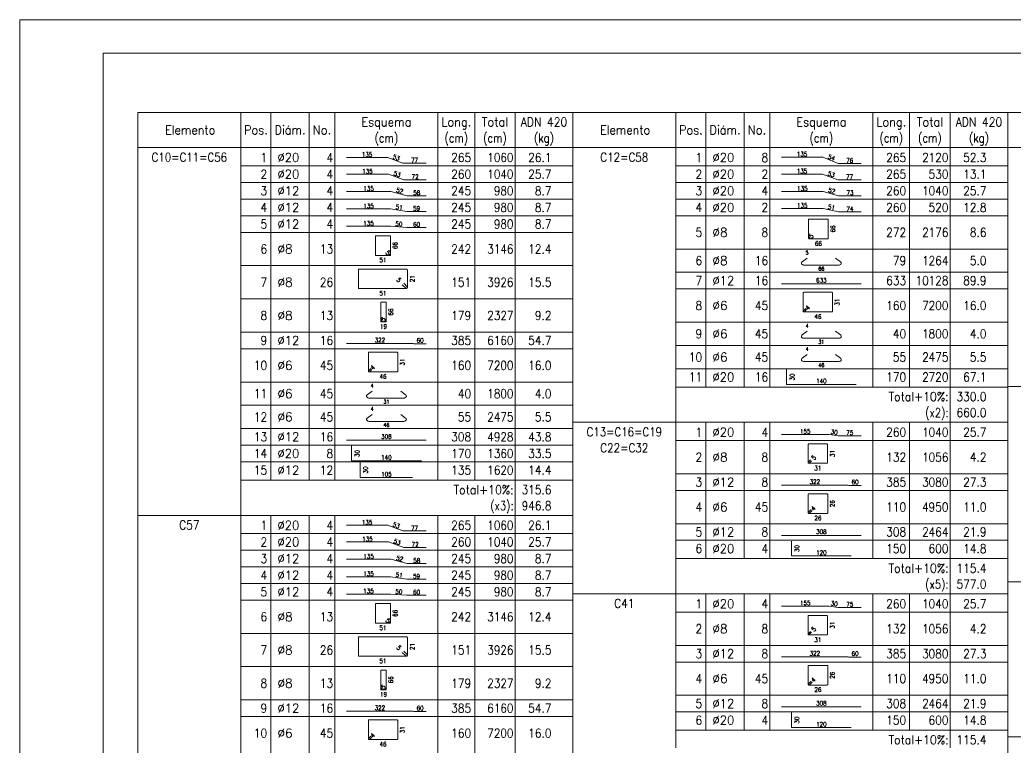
# Model space of a CAD drawing. Header units: millimetres. Extents: x 42 to 225, y 58 to 140.
# Drawn here: x 103.77 to 133.69, y 118.45 to 140.32 of the extents above; entities that cross this region are included whole.
import ezdxf
from ezdxf.enums import TextEntityAlignment as Align

# ---------------------------------------------------------------- set-up
doc = ezdxf.new("R2010")
doc.units = ezdxf.units.MM
for name, color, linetype, lineweight in [('DESPIECES_TABLA', 7, 'Continuous', 9), ('RECUAD_LIMITES', 2, 'Continuous', 0), ('RECUAD_MARCO', 1, 'Continuous', 20), ('TABLAS', 1, 'Continuous', 0), ('TEXTO_TABLAS', 1, 'Continuous', 0), ('TEXTOS_COTAS_DESPIECES_TABLA', 1, 'Continuous', 0)]:
    doc.layers.add(name, color=color, linetype=linetype, lineweight=lineweight)
doc.styles.add('CYPETXT_romans', font='romans__.ttf', dxfattribs={"height": 0.2})

msp = doc.modelspace()

# ---------------------------------------------------------------- linework, layer by layer
at = {"layer": 'DESPIECES_TABLA'}
for points in [[(113.591, 136.184), (114.829, 136.184), (115.287, 136.016), (115.991, 136.016)], [(126.667, 136.196), (127.909, 136.196), (128.369, 136.004), (129.067, 136.004)], [(113.591, 135.682), (114.851, 135.682), (115.318, 135.518), (115.991, 135.518)], [(126.667, 135.685), (127.905, 135.685), (128.363, 135.515), (129.067, 135.515)], [(113.591, 135.161), (114.922, 135.161), (115.415, 135.036), (115.991, 135.036)], [(126.667, 135.164), (127.922, 135.164), (128.387, 135.035), (129.067, 135.035)], [(113.591, 134.637), (114.917, 134.637), (115.408, 134.56), (115.991, 134.56)], [(126.667, 134.651), (127.919, 134.651), (128.382, 134.549), (129.067, 134.549)], [(113.591, 134.116), (114.914, 134.116), (115.404, 134.081), (115.991, 134.081)], [(127.518, 133.789), (127.486, 133.757), (127.485, 133.755), (127.484, 133.754), (127.483, 133.752), (127.483, 133.75), (127.483, 133.749), (127.484, 133.747), (127.485, 133.745), (127.486, 133.744), (127.487, 133.743), (127.489, 133.742), (127.491, 133.741), (127.492, 133.741), (128.065, 133.741), (128.068, 133.742), (128.071, 133.744), (128.073, 133.747), (128.074, 133.75), (128.074, 134.323), (128.073, 134.326), (128.071, 134.329), (128.068, 134.331), (128.065, 134.332), (127.492, 134.332), (127.489, 134.331), (127.486, 134.329), (127.484, 134.326), (127.483, 134.323), (127.483, 133.75), (127.483, 133.749), (127.484, 133.747), (127.485, 133.745), (127.486, 133.744), (127.487, 133.743), (127.489, 133.742), (127.491, 133.741), (127.492, 133.741), (127.494, 133.741), (127.496, 133.742), (127.498, 133.743), (127.499, 133.744), (127.531, 133.776)], [(114.866, 133.276), (114.898, 133.244), (114.899, 133.243), (114.901, 133.242), (114.903, 133.241), (114.905, 133.241), (114.906, 133.241), (114.908, 133.242), (114.91, 133.243), (114.911, 133.244), (114.912, 133.245), (114.913, 133.247), (114.914, 133.249), (114.914, 133.25), (114.914, 133.823), (114.913, 133.826), (114.911, 133.829), (114.908, 133.831), (114.905, 133.832), (114.47, 133.832), (114.466, 133.831), (114.463, 133.829), (114.461, 133.826), (114.461, 133.823), (114.461, 133.25), (114.461, 133.247), (114.463, 133.244), (114.466, 133.242), (114.47, 133.241), (114.905, 133.241), (114.906, 133.241), (114.908, 133.242), (114.91, 133.243), (114.911, 133.244), (114.912, 133.245), (114.913, 133.247), (114.914, 133.249), (114.914, 133.25), (114.914, 133.252), (114.913, 133.254), (114.912, 133.255), (114.911, 133.257), (114.879, 133.289)], [(127.437, 133.16), (127.289, 133.049), (127.277, 133.037), (127.269, 133.023), (127.267, 133.008), (127.269, 132.995), (127.274, 132.983), (127.284, 132.972), (127.296, 132.963), (127.31, 132.956), (127.326, 132.952), (127.344, 132.95), (128.39, 132.95), (128.407, 132.952), (128.423, 132.956), (128.438, 132.963), (128.45, 132.972), (128.459, 132.983), (128.465, 132.995), (128.467, 133.008), (128.464, 133.023), (128.457, 133.037), (128.444, 133.049), (128.296, 133.16)], [(115.268, 132.36), (115.372, 132.256), (115.376, 132.253), (115.382, 132.25), (115.387, 132.248), (115.393, 132.248), (115.398, 132.248), (115.404, 132.25), (115.409, 132.253), (115.414, 132.256), (115.417, 132.261), (115.42, 132.266), (115.422, 132.271), (115.422, 132.277), (115.422, 132.801), (115.42, 132.812), (115.414, 132.821), (115.404, 132.828), (115.393, 132.83), (113.977, 132.83), (113.966, 132.828), (113.956, 132.821), (113.95, 132.812), (113.948, 132.801), (113.948, 132.277), (113.95, 132.266), (113.956, 132.256), (113.966, 132.25), (113.977, 132.248), (115.393, 132.248), (115.398, 132.248), (115.404, 132.25), (115.409, 132.253), (115.414, 132.256), (115.417, 132.261), (115.42, 132.266), (115.422, 132.271), (115.422, 132.277), (115.422, 132.283), (115.42, 132.288), (115.417, 132.293), (115.414, 132.298), (115.31, 132.402)], [(126.667, 132.381), (129.067, 132.381)], [(127.398, 131.64), (127.329, 131.572), (127.327, 131.569), (127.325, 131.565), (127.324, 131.562), (127.324, 131.558), (127.324, 131.554), (127.325, 131.551), (127.327, 131.547), (127.329, 131.544), (127.332, 131.542), (127.336, 131.54), (127.339, 131.539), (127.343, 131.539), (128.187, 131.539), (128.194, 131.54), (128.2, 131.544), (128.205, 131.551), (128.206, 131.558), (128.206, 132.112), (128.205, 132.119), (128.2, 132.125), (128.194, 132.13), (128.187, 132.131), (127.343, 132.131), (127.336, 132.13), (127.329, 132.125), (127.325, 132.119), (127.324, 132.112), (127.324, 131.558), (127.324, 131.554), (127.325, 131.551), (127.327, 131.547), (127.329, 131.544), (127.332, 131.542), (127.336, 131.54), (127.339, 131.539), (127.343, 131.539), (127.347, 131.539), (127.35, 131.54), (127.354, 131.542), (127.357, 131.544), (127.425, 131.613)], [(114.656, 131.289), (114.624, 131.257), (114.623, 131.255), (114.622, 131.254), (114.621, 131.252), (114.621, 131.25), (114.621, 131.249), (114.622, 131.247), (114.623, 131.245), (114.624, 131.244), (114.625, 131.243), (114.627, 131.242), (114.628, 131.241), (114.63, 131.241), (114.775, 131.241), (114.779, 131.242), (114.782, 131.244), (114.784, 131.247), (114.784, 131.25), (114.784, 131.823), (114.784, 131.826), (114.782, 131.829), (114.779, 131.831), (114.775, 131.832), (114.63, 131.832), (114.627, 131.831), (114.624, 131.829), (114.622, 131.826), (114.621, 131.823), (114.621, 131.25), (114.621, 131.249), (114.622, 131.247), (114.623, 131.245), (114.624, 131.244), (114.625, 131.243), (114.627, 131.242), (114.628, 131.241), (114.63, 131.241), (114.632, 131.241), (114.633, 131.242), (114.634, 131.242), (114.636, 131.243), (114.637, 131.244), (114.669, 131.276)], [(127.437, 130.96), (127.289, 130.849), (127.277, 130.837), (127.269, 130.823), (127.267, 130.808), (127.269, 130.795), (127.274, 130.783), (127.284, 130.772), (127.296, 130.763), (127.31, 130.756), (127.326, 130.752), (127.344, 130.75), (128.39, 130.75), (128.407, 130.752), (128.423, 130.756), (128.438, 130.763), (128.45, 130.772), (128.459, 130.783), (128.465, 130.795), (128.467, 130.808), (128.464, 130.823), (128.457, 130.837), (128.444, 130.849), (128.296, 130.96)], [(113.591, 130.59), (115.599, 130.59), (115.618, 130.582), (115.991, 130.582)], [(114.322, 129.84), (114.253, 129.772), (114.251, 129.769), (114.249, 129.765), (114.248, 129.762), (114.248, 129.758), (114.248, 129.754), (114.249, 129.751), (114.251, 129.747), (114.253, 129.744), (114.256, 129.742), (114.26, 129.74), (114.263, 129.739), (114.267, 129.739), (115.111, 129.739), (115.118, 129.74), (115.124, 129.744), (115.129, 129.751), (115.13, 129.758), (115.13, 130.312), (115.129, 130.319), (115.124, 130.325), (115.118, 130.33), (115.111, 130.331), (114.267, 130.331), (114.26, 130.33), (114.253, 130.325), (114.249, 130.319), (114.248, 130.312), (114.248, 129.758), (114.248, 129.754), (114.249, 129.751), (114.251, 129.747), (114.253, 129.744), (114.256, 129.742), (114.26, 129.74), (114.263, 129.739), (114.267, 129.739), (114.271, 129.739), (114.274, 129.74), (114.278, 129.742), (114.281, 129.744), (114.349, 129.813)], [(127.437, 130.26), (127.289, 130.149), (127.277, 130.137), (127.269, 130.123), (127.267, 130.108), (127.269, 130.095), (127.274, 130.083), (127.284, 130.072), (127.296, 130.063), (127.31, 130.056), (127.326, 130.052), (127.344, 130.05), (128.39, 130.05), (128.407, 130.052), (128.423, 130.056), (128.438, 130.063), (128.45, 130.072), (128.459, 130.083), (128.465, 130.095), (128.467, 130.108), (128.464, 130.123), (128.457, 130.137), (128.444, 130.149), (128.296, 130.26)], [(126.817, 129.809), (126.817, 129.359), (128.917, 129.359)], [(114.361, 129.16), (114.213, 129.049), (114.201, 129.037), (114.193, 129.023), (114.191, 129.008), (114.193, 128.995), (114.198, 128.983), (114.208, 128.972), (114.22, 128.963), (114.234, 128.956), (114.25, 128.952), (114.268, 128.95), (115.314, 128.95), (115.331, 128.952), (115.347, 128.956), (115.362, 128.963), (115.374, 128.972), (115.383, 128.983), (115.389, 128.995), (115.391, 129.008), (115.388, 129.023), (115.381, 129.037), (115.368, 129.049), (115.22, 129.16)], [(114.361, 128.46), (114.213, 128.349), (114.201, 128.337), (114.193, 128.323), (114.191, 128.308), (114.193, 128.295), (114.198, 128.283), (114.208, 128.272), (114.22, 128.263), (114.234, 128.256), (114.25, 128.252), (114.268, 128.25), (115.314, 128.25), (115.331, 128.252), (115.347, 128.256), (115.362, 128.263), (115.374, 128.272), (115.383, 128.283), (115.389, 128.295), (115.391, 128.308), (115.388, 128.323), (115.381, 128.337), (115.368, 128.349), (115.22, 128.46)], [(126.667, 127.856), (128.099, 127.856), (128.376, 127.817), (129.067, 127.817)], [(113.591, 127.681), (115.991, 127.681)], [(113.741, 127.509), (113.741, 127.059), (115.841, 127.059)], [(127.544, 127.094), (127.475, 127.024), (127.472, 127.021), (127.47, 127.018), (127.469, 127.014), (127.469, 127.01), (127.469, 127.007), (127.47, 127.003), (127.472, 126.999), (127.475, 126.996), (127.478, 126.994), (127.481, 126.992), (127.485, 126.991), (127.489, 126.991), (128.029, 126.991), (128.037, 126.992), (128.043, 126.996), (128.048, 127.003), (128.049, 127.01), (128.049, 127.551), (128.048, 127.559), (128.043, 127.565), (128.037, 127.569), (128.029, 127.571), (127.489, 127.571), (127.481, 127.569), (127.475, 127.565), (127.47, 127.559), (127.469, 127.551), (127.469, 127.01), (127.469, 127.007), (127.47, 127.003), (127.472, 126.999), (127.475, 126.996), (127.478, 126.994), (127.481, 126.992), (127.485, 126.991), (127.489, 126.991), (127.492, 126.991), (127.496, 126.992), (127.499, 126.994), (127.502, 126.996), (127.572, 127.066)], [(114.003, 127.013), (114.003, 126.563), (115.578, 126.563)], [(126.667, 126.33), (128.675, 126.33), (128.694, 126.322), (129.067, 126.322)], [(127.557, 125.601), (127.476, 125.519), (127.473, 125.516), (127.471, 125.512), (127.47, 125.507), (127.469, 125.503), (127.47, 125.498), (127.471, 125.494), (127.473, 125.49), (127.476, 125.487), (127.479, 125.484), (127.483, 125.482), (127.488, 125.48), (127.492, 125.48), (128.037, 125.48), (128.046, 125.482), (128.053, 125.487), (128.058, 125.494), (128.06, 125.503), (128.06, 126.048), (128.058, 126.056), (128.053, 126.064), (128.046, 126.069), (128.037, 126.071), (127.492, 126.071), (127.483, 126.069), (127.476, 126.064), (127.471, 126.056), (127.469, 126.048), (127.469, 125.503), (127.47, 125.498), (127.471, 125.494), (127.473, 125.49), (127.476, 125.487), (127.479, 125.484), (127.483, 125.482), (127.488, 125.48), (127.492, 125.48), (127.497, 125.48), (127.501, 125.482), (127.505, 125.484), (127.508, 125.487), (127.59, 125.568)], [(113.591, 125.124), (114.829, 125.124), (115.287, 124.956), (115.991, 124.956)], [(126.667, 124.821), (129.067, 124.821)], [(113.591, 124.622), (114.851, 124.622), (115.318, 124.458), (115.991, 124.458)], [(126.967, 124.651), (126.967, 124.201), (128.767, 124.201)], [(113.591, 124.101), (114.922, 124.101), (115.415, 123.976), (115.991, 123.976)], [(113.591, 123.577), (114.917, 123.577), (115.408, 123.5), (115.991, 123.5)], [(113.591, 123.056), (114.914, 123.056), (115.404, 123.021), (115.991, 123.021)], [(114.866, 122.216), (114.898, 122.184), (114.899, 122.183), (114.901, 122.182), (114.903, 122.181), (114.905, 122.181), (114.906, 122.181), (114.908, 122.182), (114.91, 122.183), (114.911, 122.184), (114.912, 122.185), (114.913, 122.187), (114.914, 122.189), (114.914, 122.19), (114.914, 122.763), (114.913, 122.766), (114.911, 122.769), (114.908, 122.771), (114.905, 122.772), (114.47, 122.772), (114.466, 122.771), (114.463, 122.769), (114.461, 122.766), (114.461, 122.763), (114.461, 122.19), (114.461, 122.187), (114.463, 122.184), (114.466, 122.182), (114.47, 122.181), (114.905, 122.181), (114.906, 122.181), (114.908, 122.182), (114.91, 122.183), (114.911, 122.184), (114.912, 122.185), (114.913, 122.187), (114.914, 122.189), (114.914, 122.19), (114.914, 122.192), (114.913, 122.194), (114.912, 122.195), (114.911, 122.197), (114.879, 122.229)], [(126.667, 122.696), (128.099, 122.696), (128.376, 122.657), (129.067, 122.657)], [(127.544, 121.934), (127.475, 121.864), (127.472, 121.861), (127.47, 121.858), (127.469, 121.854), (127.469, 121.85), (127.469, 121.847), (127.47, 121.843), (127.472, 121.839), (127.475, 121.836), (127.478, 121.834), (127.481, 121.832), (127.485, 121.831), (127.489, 121.831), (128.029, 121.831), (128.037, 121.832), (128.043, 121.836), (128.048, 121.843), (128.049, 121.85), (128.049, 122.391), (128.048, 122.399), (128.043, 122.405), (128.037, 122.409), (128.029, 122.411), (127.489, 122.411), (127.481, 122.409), (127.475, 122.405), (127.47, 122.399), (127.469, 122.391), (127.469, 121.85), (127.469, 121.847), (127.47, 121.843), (127.472, 121.839), (127.475, 121.836), (127.478, 121.834), (127.481, 121.832), (127.485, 121.831), (127.489, 121.831), (127.492, 121.831), (127.496, 121.832), (127.499, 121.834), (127.502, 121.836), (127.572, 121.906)], [(115.268, 121.3), (115.372, 121.196), (115.376, 121.193), (115.382, 121.19), (115.387, 121.188), (115.393, 121.188), (115.398, 121.188), (115.404, 121.19), (115.409, 121.193), (115.414, 121.196), (115.417, 121.201), (115.42, 121.206), (115.422, 121.211), (115.422, 121.217), (115.422, 121.741), (115.42, 121.752), (115.414, 121.761), (115.404, 121.768), (115.393, 121.77), (113.977, 121.77), (113.966, 121.768), (113.956, 121.761), (113.95, 121.752), (113.948, 121.741), (113.948, 121.217), (113.95, 121.206), (113.956, 121.196), (113.966, 121.19), (113.977, 121.188), (115.393, 121.188), (115.398, 121.188), (115.404, 121.19), (115.409, 121.193), (115.414, 121.196), (115.417, 121.201), (115.42, 121.206), (115.422, 121.211), (115.422, 121.217), (115.422, 121.223), (115.42, 121.228), (115.417, 121.233), (115.414, 121.238), (115.31, 121.342)], [(126.667, 121.17), (128.675, 121.17), (128.694, 121.162), (129.067, 121.162)], [(127.557, 120.441), (127.476, 120.359), (127.473, 120.356), (127.471, 120.352), (127.47, 120.347), (127.469, 120.343), (127.47, 120.338), (127.471, 120.334), (127.473, 120.33), (127.476, 120.327), (127.479, 120.324), (127.483, 120.322), (127.488, 120.32), (127.492, 120.32), (128.037, 120.32), (128.046, 120.322), (128.053, 120.327), (128.058, 120.334), (128.06, 120.343), (128.06, 120.888), (128.058, 120.896), (128.053, 120.904), (128.046, 120.909), (128.037, 120.911), (127.492, 120.911), (127.483, 120.909), (127.476, 120.904), (127.471, 120.896), (127.469, 120.888), (127.469, 120.343), (127.47, 120.338), (127.471, 120.334), (127.473, 120.33), (127.476, 120.327), (127.479, 120.324), (127.483, 120.322), (127.488, 120.32), (127.492, 120.32), (127.497, 120.32), (127.501, 120.322), (127.505, 120.324), (127.508, 120.327), (127.59, 120.408)], [(114.656, 120.229), (114.624, 120.197), (114.623, 120.195), (114.622, 120.194), (114.621, 120.192), (114.621, 120.19), (114.621, 120.189), (114.622, 120.187), (114.623, 120.185), (114.624, 120.184), (114.625, 120.183), (114.627, 120.182), (114.628, 120.181), (114.63, 120.181), (114.775, 120.181), (114.779, 120.182), (114.782, 120.184), (114.784, 120.187), (114.784, 120.19), (114.784, 120.763), (114.784, 120.766), (114.782, 120.769), (114.779, 120.771), (114.775, 120.772), (114.63, 120.772), (114.627, 120.771), (114.624, 120.769), (114.622, 120.766), (114.621, 120.763), (114.621, 120.19), (114.621, 120.189), (114.622, 120.187), (114.623, 120.185), (114.624, 120.184), (114.625, 120.183), (114.627, 120.182), (114.628, 120.181), (114.63, 120.181), (114.632, 120.181), (114.633, 120.182), (114.634, 120.182), (114.636, 120.183), (114.637, 120.184), (114.669, 120.216)], [(113.591, 119.53), (115.599, 119.53), (115.618, 119.522), (115.991, 119.522)], [(126.667, 119.661), (129.067, 119.661)], [(126.967, 119.491), (126.967, 119.041), (128.767, 119.041)], [(114.322, 118.78), (114.253, 118.712), (114.251, 118.709), (114.249, 118.705), (114.248, 118.702), (114.248, 118.698), (114.248, 118.694), (114.249, 118.691), (114.251, 118.687), (114.253, 118.684), (114.256, 118.682), (114.26, 118.68), (114.263, 118.679), (114.267, 118.679), (115.111, 118.679), (115.118, 118.68), (115.124, 118.684), (115.129, 118.691), (115.13, 118.698), (115.13, 119.252), (115.129, 119.259), (115.124, 119.265), (115.118, 119.27), (115.111, 119.271), (114.267, 119.271), (114.26, 119.27), (114.253, 119.265), (114.249, 119.259), (114.248, 119.252), (114.248, 118.698), (114.248, 118.694), (114.249, 118.691), (114.251, 118.687), (114.253, 118.684), (114.256, 118.682), (114.26, 118.68), (114.263, 118.679), (114.267, 118.679), (114.271, 118.679), (114.274, 118.68), (114.278, 118.682), (114.281, 118.684), (114.349, 118.753)]]:
    msp.add_lwpolyline(points, dxfattribs=at)
at = {"layer": 'RECUAD_LIMITES'}
msp.add_lwpolyline([(103.773, 98.323), (163.173, 98.323), (163.173, 140.323), (103.773, 140.323), (103.773, 98.323)], close=True, dxfattribs=at)
at = {"layer": 'RECUAD_MARCO'}
msp.add_lwpolyline([(106.273, 99.323), (162.173, 99.323), (162.173, 139.323), (106.273, 139.323), (106.273, 99.323)], close=True, dxfattribs=at)
at = {"layer": 'TABLAS'}
for p, q in [((107.317, 136.433), (107.317, 137.543)), ((107.317, 137.543), (120.393, 137.543)), ((110.417, 136.433), (110.417, 137.543)), ((111.321, 136.433), (111.321, 137.543)), ((112.469, 136.433), (112.469, 137.543)), ((113.241, 136.433), (113.241, 137.543)), ((116.341, 136.433), (116.341, 137.543)), ((117.445, 136.433), (117.445, 137.543)), ((118.665, 136.433), (118.665, 137.543)), ((120.393, 136.433), (120.393, 137.543)), ((120.393, 136.433), (120.393, 137.543)), ((120.393, 137.543), (133.469, 137.543)), ((123.493, 136.433), (123.493, 137.543)), ((124.397, 136.433), (124.397, 137.543)), ((125.545, 136.433), (125.545, 137.543)), ((126.317, 136.433), (126.317, 137.543)), ((129.417, 136.433), (129.417, 137.543)), ((130.521, 136.433), (130.521, 137.543)), ((131.741, 136.433), (131.741, 137.543)), ((133.469, 136.433), (133.469, 137.543)), ((133.469, 136.433), (133.469, 137.543)), ((133.469, 137.543), (146.545, 137.543)), ((107.317, 136.483), (120.393, 136.483)), ((107.317, 125.473), (107.317, 136.433)), ((110.417, 125.473), (110.417, 136.433)), ((111.321, 126.483), (111.321, 136.433)), ((112.469, 126.483), (112.469, 136.433)), ((113.241, 126.483), (113.241, 136.433)), ((116.341, 126.483), (116.341, 136.433)), ((117.445, 126.483), (117.445, 136.433)), ((118.665, 125.473), (118.665, 136.433)), ((120.393, 136.483), (133.469, 136.483)), ((120.393, 125.473), (120.393, 136.433)), ((120.393, 128.273), (120.393, 136.433)), ((123.493, 128.273), (123.493, 136.433)), ((124.397, 129.283), (124.397, 136.433)), ((125.545, 129.283), (125.545, 136.433)), ((126.317, 129.283), (126.317, 136.433)), ((129.417, 129.283), (129.417, 136.433)), ((130.521, 129.283), (130.521, 136.433)), ((131.741, 128.273), (131.741, 136.433)), ((133.469, 136.483), (146.545, 136.483)), ((133.469, 128.273), (133.469, 136.433)), ((133.469, 129.353), (133.469, 136.433)), ((123.493, 129.283), (133.469, 129.283)), ((133.469, 129.253), (133.469, 129.353)), ((133.469, 129.303), (146.545, 129.303)), ((133.469, 123.473), (133.469, 129.253)), ((120.393, 128.173), (120.393, 128.273)), ((120.393, 128.223), (133.469, 128.223)), ((120.393, 123.113), (120.393, 128.173)), ((123.493, 128.173), (123.493, 128.273)), ((123.493, 123.113), (123.493, 128.173)), ((124.397, 128.173), (124.397, 128.223)), ((124.397, 124.123), (124.397, 128.173)), ((125.545, 128.173), (125.545, 128.223)), ((125.545, 124.123), (125.545, 128.173)), ((126.317, 128.173), (126.317, 128.223)), ((126.317, 124.123), (126.317, 128.173)), ((129.417, 128.173), (129.417, 128.223)), ((129.417, 124.123), (129.417, 128.173)), ((130.521, 128.173), (130.521, 128.223)), ((130.521, 124.123), (130.521, 128.173)), ((131.741, 128.173), (131.741, 128.273)), ((131.741, 123.113), (131.741, 128.173)), ((133.469, 128.173), (133.469, 128.273)), ((133.469, 123.113), (133.469, 128.173)), ((110.417, 126.483), (120.393, 126.483)), ((107.317, 125.373), (107.317, 125.473)), ((107.317, 125.423), (120.393, 125.423)), ((107.317, 114.893), (107.317, 125.373)), ((110.417, 125.373), (110.417, 125.473)), ((110.417, 114.893), (110.417, 125.373)), ((111.321, 125.373), (111.321, 125.423)), ((111.321, 115.423), (111.321, 125.373)), ((112.469, 125.373), (112.469, 125.423)), ((112.469, 115.423), (112.469, 125.373)), ((113.241, 125.373), (113.241, 125.423)), ((113.241, 115.423), (113.241, 125.373)), ((116.341, 125.373), (116.341, 125.423)), ((116.341, 115.423), (116.341, 125.373)), ((117.445, 125.373), (117.445, 125.423)), ((117.445, 115.423), (117.445, 125.373)), ((118.665, 125.373), (118.665, 125.473)), ((118.665, 114.893), (118.665, 125.373)), ((120.393, 125.373), (120.393, 125.473)), ((120.393, 114.893), (120.393, 125.373)), ((123.493, 124.123), (133.469, 124.123)), ((133.469, 123.373), (133.469, 123.473)), ((133.469, 123.423), (146.545, 123.423)), ((133.469, 118.813), (133.469, 123.373)), ((120.393, 123.013), (120.393, 123.113)), ((120.393, 123.063), (133.469, 123.063)), ((120.393, 118.433), (120.393, 123.013)), ((123.493, 123.013), (123.493, 123.113)), ((123.493, 118.433), (123.493, 123.013)), ((124.397, 123.013), (124.397, 123.063)), ((124.397, 118.963), (124.397, 123.013)), ((125.545, 123.013), (125.545, 123.063)), ((125.545, 118.963), (125.545, 123.013)), ((126.317, 123.013), (126.317, 123.063)), ((126.317, 118.963), (126.317, 123.013)), ((129.417, 123.013), (129.417, 123.063)), ((129.417, 118.963), (129.417, 123.013)), ((130.521, 123.013), (130.521, 123.063)), ((130.521, 118.963), (130.521, 123.013)), ((131.741, 123.013), (131.741, 123.113)), ((131.741, 118.433), (131.741, 123.013)), ((133.469, 123.013), (133.469, 123.113)), ((133.469, 118.433), (133.469, 123.013)), ((123.493, 118.963), (133.469, 118.963)), ((133.469, 118.713), (133.469, 118.813)), ((133.469, 118.763), (146.545, 118.763)), ((133.469, 112.433), (133.469, 118.713))]:
    msp.add_line(p, q, dxfattribs=at)
at = {"layer": 'TEXTO_TABLAS'}
for p, q in [((110.417, 135.933), (120.393, 135.933)), ((123.493, 135.933), (133.469, 135.933)), ((110.417, 135.433), (120.393, 135.433)), ((123.493, 135.433), (133.469, 135.433)), ((110.417, 134.933), (120.393, 134.933)), ((123.493, 134.933), (133.469, 134.933)), ((110.417, 134.433), (120.393, 134.433)), ((123.493, 134.433), (133.469, 134.433)), ((110.417, 133.933), (120.393, 133.933)), ((123.493, 133.433), (133.469, 133.433)), ((110.417, 132.933), (120.393, 132.933)), ((123.493, 132.733), (133.469, 132.733)), ((123.493, 132.233), (133.469, 132.233)), ((110.417, 131.933), (120.393, 131.933)), ((123.493, 131.233), (133.469, 131.233)), ((110.417, 130.933), (120.393, 130.933)), ((123.493, 130.533), (133.469, 130.533)), ((110.417, 130.433), (120.393, 130.433)), ((123.493, 129.833), (133.469, 129.833)), ((110.417, 129.433), (120.393, 129.433)), ((110.417, 128.733), (120.393, 128.733)), ((110.417, 128.033), (120.393, 128.033)), ((110.417, 127.533), (120.393, 127.533)), ((123.493, 127.673), (133.469, 127.673)), ((110.417, 127.033), (120.393, 127.033)), ((123.493, 126.673), (133.469, 126.673)), ((123.493, 126.173), (133.469, 126.173)), ((123.493, 125.173), (133.469, 125.173)), ((110.417, 124.873), (120.393, 124.873)), ((123.493, 124.673), (133.469, 124.673)), ((110.417, 124.373), (120.393, 124.373)), ((110.417, 123.873), (120.393, 123.873)), ((110.417, 123.373), (120.393, 123.373)), ((110.417, 122.873), (120.393, 122.873)), ((123.493, 122.513), (133.469, 122.513)), ((110.417, 121.873), (120.393, 121.873)), ((123.493, 121.513), (133.469, 121.513)), ((110.417, 120.873), (120.393, 120.873)), ((123.493, 121.013), (133.469, 121.013)), ((123.493, 120.013), (133.469, 120.013)), ((110.417, 119.873), (120.393, 119.873)), ((123.493, 119.513), (133.469, 119.513)), ((110.417, 119.373), (120.393, 119.373))]:
    msp.add_line(p, q, dxfattribs=at)

# ---------------------------------------------------------------- texts
at = {"layer": 'TEXTO_TABLAS', "style": 'CYPETXT_romans'}
for s, height, width, p in [('Esquema', 0.2667, 0.93681, (114.791, 137.253)), ('Long.', 0.2667, 0.9375, (116.893, 137.253)), ('Total', 0.2667, 0.935673, (118.055, 137.253)), ('ADN 420', 0.2667, 0.893197, (119.529, 137.253)), ('Esquema', 0.2667, 0.93681, (127.867, 137.253)), ('Long.', 0.2667, 0.9375, (129.969, 137.253)), ('Total', 0.2667, 0.935673, (131.131, 137.253)), ('ADN 420', 0.2667, 0.893197, (132.605, 137.253)), ('Elemento', 0.2667, 0.923378, (108.892, 137.013)), ('Pos.', 0.2667, 0.930268, (110.869, 137.013)), ('Diám.', 0.2667, 0.924488, (111.895, 137.013)), ('No.', 0.2667, 0.948905, (112.855, 137.013)), ('Elemento', 0.2667, 0.923378, (121.968, 137.013)), ('Pos.', 0.2667, 0.930268, (123.945, 137.013)), ('Diám.', 0.2667, 0.924488, (124.971, 137.013)), ('No.', 0.2667, 0.948905, (125.931, 137.013)), ('(cm)', 0.2667, 0.819001, (114.791, 136.773)), ('(cm)', 0.2667, 0.819001, (116.893, 136.773)), ('(cm)', 0.2667, 0.819001, (118.055, 136.773)), ('(kg)', 0.2667, 0.827954, (119.529, 136.773)), ('(cm)', 0.2667, 0.819001, (127.867, 136.773)), ('(cm)', 0.2667, 0.819001, (129.969, 136.773)), ('(cm)', 0.2667, 0.819001, (131.131, 136.773)), ('(kg)', 0.2667, 0.827954, (132.605, 136.773)), ('C10=C11=C56', 0.26667, 0.844501, (108.867, 136.193)), ('C12=C58', 0.2667, 0.852568, (121.943, 136.193)), ('C13=C16=C19', 0.26667, 0.844501, (121.943, 127.933)), ('C22=C32', 0.2667, 0.852568, (121.943, 127.453)), ('C57', 0.2667, 0.8832, (108.867, 125.133)), ('C41', 0.2667, 0.8832, (121.943, 122.773))]:
    msp.add_text(s, height=height, dxfattribs=dict(at, width=width)).set_placement(p, align=Align.MIDDLE_CENTER)
for s, height, width, p in [('1', 0.267, 0.872274, (111.205, 136.183)), ('4', 0.267, 0.872274, (113.191, 136.183)), ('265', 0.2667, 0.872274, (117.341, 136.183)), ('1060', 0.2667, 0.872274, (118.615, 136.183)), ('26.1', 0.2667, 0.869308, (119.753, 136.183)), ('1', 0.267, 0.872274, (124.281, 136.183)), ('8', 0.267, 0.872274, (126.267, 136.183)), ('265', 0.2667, 0.872274, (130.417, 136.183)), ('2120', 0.2667, 0.872274, (131.691, 136.183)), ('52.3', 0.2667, 0.869308, (132.829, 136.183)), ('2', 0.267, 0.872274, (111.205, 135.683)), ('4', 0.267, 0.872274, (113.191, 135.683)), ('260', 0.2667, 0.872274, (117.341, 135.683)), ('1040', 0.2667, 0.872274, (118.615, 135.683)), ('25.7', 0.2667, 0.869308, (119.753, 135.683)), ('2', 0.267, 0.872274, (124.281, 135.683)), ('2', 0.267, 0.872274, (126.267, 135.683)), ('265', 0.2667, 0.872274, (130.417, 135.683)), ('530', 0.2667, 0.872274, (131.691, 135.683)), ('13.1', 0.2667, 0.869308, (132.829, 135.683)), ('3', 0.267, 0.872274, (111.205, 135.183)), ('4', 0.267, 0.872274, (113.191, 135.183)), ('245', 0.2667, 0.872274, (117.341, 135.183)), ('980', 0.2667, 0.872274, (118.615, 135.183)), ('8.7', 0.2667, 0.868127, (119.753, 135.183)), ('3', 0.267, 0.872274, (124.281, 135.183)), ('4', 0.267, 0.872274, (126.267, 135.183)), ('260', 0.2667, 0.872274, (130.417, 135.183)), ('1040', 0.2667, 0.872274, (131.691, 135.183)), ('25.7', 0.2667, 0.869308, (132.829, 135.183)), ('4', 0.267, 0.872274, (111.205, 134.683)), ('4', 0.267, 0.872274, (113.191, 134.683)), ('245', 0.2667, 0.872274, (117.341, 134.683)), ('980', 0.2667, 0.872274, (118.615, 134.683)), ('8.7', 0.2667, 0.868127, (119.753, 134.683)), ('4', 0.267, 0.872274, (124.281, 134.683)), ('2', 0.267, 0.872274, (126.267, 134.683)), ('260', 0.2667, 0.872274, (130.417, 134.683)), ('520', 0.2667, 0.872274, (131.691, 134.683)), ('12.8', 0.2667, 0.869308, (132.829, 134.683)), ('5', 0.267, 0.872274, (111.205, 134.183)), ('4', 0.267, 0.872274, (113.191, 134.183)), ('245', 0.2667, 0.872274, (117.341, 134.183)), ('980', 0.2667, 0.872274, (118.615, 134.183)), ('8.7', 0.2667, 0.868127, (119.753, 134.183)), ('5', 0.267, 0.872274, (124.281, 133.933)), ('8', 0.267, 0.872274, (126.267, 133.933)), ('272', 0.2667, 0.872274, (130.417, 133.933)), ('2176', 0.2667, 0.872274, (131.691, 133.933)), ('8.6', 0.2667, 0.868127, (132.829, 133.933)), ('6', 0.267, 0.872274, (111.205, 133.433)), ('13', 0.2667, 0.872274, (113.191, 133.433)), ('242', 0.2667, 0.872274, (117.341, 133.433)), ('3146', 0.2667, 0.872274, (118.615, 133.433)), ('12.4', 0.2667, 0.869308, (119.753, 133.433)), ('6', 0.267, 0.872274, (124.281, 133.083)), ('16', 0.2667, 0.872274, (126.267, 133.083)), ('79', 0.2667, 0.872274, (130.417, 133.083)), ('1264', 0.2667, 0.872274, (131.691, 133.083)), ('5.0', 0.2667, 0.868127, (132.829, 133.083)), ('7', 0.267, 0.872274, (111.205, 132.433)), ('26', 0.2667, 0.872274, (113.191, 132.433)), ('151', 0.2667, 0.872274, (117.341, 132.433)), ('3926', 0.2667, 0.872274, (118.615, 132.433)), ('15.5', 0.2667, 0.869308, (119.753, 132.433)), ('7', 0.267, 0.872274, (124.281, 132.483)), ('16', 0.2667, 0.872274, (126.267, 132.483)), ('633', 0.2667, 0.872274, (130.417, 132.483)), ('10128', 0.2667, 0.872274, (131.691, 132.483)), ('89.9', 0.2667, 0.869308, (132.829, 132.483)), ('8', 0.267, 0.872274, (124.281, 131.733)), ('45', 0.2667, 0.872274, (126.267, 131.733)), ('160', 0.2667, 0.872274, (130.417, 131.733)), ('7200', 0.2667, 0.872274, (131.691, 131.733)), ('16.0', 0.2667, 0.869308, (132.829, 131.733)), ('8', 0.267, 0.872274, (111.205, 131.433)), ('13', 0.2667, 0.872274, (113.191, 131.433)), ('179', 0.2667, 0.872274, (117.341, 131.433)), ('2327', 0.2667, 0.872274, (118.615, 131.433)), ('9.2', 0.2667, 0.868127, (119.753, 131.433)), ('9', 0.267, 0.872274, (111.205, 130.683)), ('16', 0.2667, 0.872274, (113.191, 130.683)), ('385', 0.2667, 0.872274, (117.341, 130.683)), ('6160', 0.2667, 0.872274, (118.615, 130.683)), ('54.7', 0.2667, 0.869308, (119.753, 130.683)), ('9', 0.267, 0.872274, (124.281, 130.883)), ('45', 0.2667, 0.872274, (126.267, 130.883)), ('40', 0.2667, 0.872274, (130.417, 130.883)), ('1800', 0.2667, 0.872274, (131.691, 130.883)), ('4.0', 0.2667, 0.868127, (132.829, 130.883)), ('10', 0.2667, 0.872274, (124.281, 130.183)), ('45', 0.2667, 0.872274, (126.267, 130.183)), ('55', 0.2667, 0.872274, (130.417, 130.183)), ('2475', 0.2667, 0.872274, (131.691, 130.183)), ('5.5', 0.2667, 0.868127, (132.829, 130.183)), ('10', 0.2667, 0.872274, (111.205, 129.933)), ('45', 0.2667, 0.872274, (113.191, 129.933)), ('160', 0.2667, 0.872274, (117.341, 129.933)), ('7200', 0.2667, 0.872274, (118.615, 129.933)), ('16.0', 0.2667, 0.869308, (119.753, 129.933)), ('11', 0.2667, 0.872274, (124.281, 129.583)), ('16', 0.2667, 0.872274, (126.267, 129.583)), ('170', 0.2667, 0.872274, (130.417, 129.583)), ('2720', 0.2667, 0.872274, (131.691, 129.583)), ('67.1', 0.2667, 0.869308, (132.829, 129.583)), ('11', 0.2667, 0.872274, (111.205, 129.083)), ('45', 0.2667, 0.872274, (113.191, 129.083)), ('40', 0.2667, 0.872274, (117.341, 129.083)), ('1800', 0.2667, 0.872274, (118.615, 129.083)), ('4.0', 0.2667, 0.868127, (119.753, 129.083)), ('Total+10%:', 0.2667, 0.906671, (131.691, 128.993)), ('330.0', 0.2667, 0.869965, (132.829, 128.993)), ('(x2):', 0.2667, 0.820506, (131.691, 128.513)), ('12', 0.2667, 0.872274, (111.205, 128.383)), ('45', 0.2667, 0.872274, (113.191, 128.383)), ('55', 0.2667, 0.872274, (117.341, 128.383)), ('2475', 0.2667, 0.872274, (118.615, 128.383)), ('5.5', 0.2667, 0.868127, (119.753, 128.383)), ('660.0', 0.2667, 0.869965, (132.829, 128.513)), ('1', 0.267, 0.872274, (124.281, 127.923)), ('4', 0.267, 0.872274, (126.267, 127.923)), ('260', 0.2667, 0.872274, (130.417, 127.923)), ('1040', 0.2667, 0.872274, (131.691, 127.923)), ('25.7', 0.2667, 0.869308, (132.829, 127.923)), ('13', 0.2667, 0.872274, (111.205, 127.783)), ('16', 0.2667, 0.872274, (113.191, 127.783)), ('308', 0.2667, 0.872274, (117.341, 127.783)), ('4928', 0.2667, 0.872274, (118.615, 127.783)), ('43.8', 0.2667, 0.869308, (119.753, 127.783)), ('14', 0.2667, 0.872274, (111.205, 127.283)), ('8', 0.267, 0.872274, (113.191, 127.283)), ('170', 0.2667, 0.872274, (117.341, 127.283)), ('1360', 0.2667, 0.872274, (118.615, 127.283)), ('33.5', 0.2667, 0.869308, (119.753, 127.283)), ('2', 0.267, 0.872274, (124.281, 127.173)), ('8', 0.267, 0.872274, (126.267, 127.173)), ('132', 0.2667, 0.872274, (130.417, 127.173)), ('1056', 0.2667, 0.872274, (131.691, 127.173)), ('4.2', 0.2667, 0.868127, (132.829, 127.173)), ('15', 0.2667, 0.872274, (111.205, 126.783)), ('12', 0.2667, 0.872274, (113.191, 126.783)), ('135', 0.2667, 0.872274, (117.341, 126.783)), ('1620', 0.2667, 0.872274, (118.615, 126.783)), ('14.4', 0.2667, 0.869308, (119.753, 126.783)), ('3', 0.267, 0.872274, (124.281, 126.423)), ('8', 0.267, 0.872274, (126.267, 126.423)), ('385', 0.2667, 0.872274, (130.417, 126.423)), ('3080', 0.2667, 0.872274, (131.691, 126.423)), ('27.3', 0.2667, 0.869308, (132.829, 126.423)), ('Total+10%:', 0.2667, 0.906671, (118.615, 126.193)), ('315.6', 0.2667, 0.869965, (119.753, 126.193)), ('(x3):', 0.2667, 0.820506, (118.615, 125.713)), ('946.8', 0.2667, 0.869965, (119.753, 125.713)), ('4', 0.267, 0.872274, (124.281, 125.673)), ('45', 0.2667, 0.872274, (126.267, 125.673)), ('110', 0.2667, 0.872274, (130.417, 125.673)), ('4950', 0.2667, 0.872274, (131.691, 125.673)), ('11.0', 0.2667, 0.869308, (132.829, 125.673)), ('1', 0.267, 0.872274, (111.205, 125.123)), ('4', 0.267, 0.872274, (113.191, 125.123)), ('265', 0.2667, 0.872274, (117.341, 125.123)), ('1060', 0.2667, 0.872274, (118.615, 125.123)), ('26.1', 0.2667, 0.869308, (119.753, 125.123)), ('5', 0.267, 0.872274, (124.281, 124.923)), ('8', 0.267, 0.872274, (126.267, 124.923)), ('308', 0.2667, 0.872274, (130.417, 124.923)), ('2464', 0.2667, 0.872274, (131.691, 124.923)), ('21.9', 0.2667, 0.869308, (132.829, 124.923)), ('2', 0.267, 0.872274, (111.205, 124.623)), ('4', 0.267, 0.872274, (113.191, 124.623)), ('260', 0.2667, 0.872274, (117.341, 124.623)), ('1040', 0.2667, 0.872274, (118.615, 124.623)), ('25.7', 0.2667, 0.869308, (119.753, 124.623)), ('6', 0.267, 0.872274, (124.281, 124.423)), ('4', 0.267, 0.872274, (126.267, 124.423)), ('150', 0.2667, 0.872274, (130.417, 124.423)), ('600', 0.2667, 0.872274, (131.691, 124.423)), ('14.8', 0.2667, 0.869308, (132.829, 124.423)), ('3', 0.267, 0.872274, (111.205, 124.123)), ('4', 0.267, 0.872274, (113.191, 124.123)), ('245', 0.2667, 0.872274, (117.341, 124.123)), ('980', 0.2667, 0.872274, (118.615, 124.123)), ('8.7', 0.2667, 0.868127, (119.753, 124.123)), ('Total+10%:', 0.2667, 0.906671, (131.691, 123.833)), ('115.4', 0.2667, 0.869965, (132.829, 123.833)), ('4', 0.267, 0.872274, (111.205, 123.623)), ('4', 0.267, 0.872274, (113.191, 123.623)), ('245', 0.2667, 0.872274, (117.341, 123.623)), ('980', 0.2667, 0.872274, (118.615, 123.623)), ('8.7', 0.2667, 0.868127, (119.753, 123.623)), ('(x5):', 0.2667, 0.820506, (131.691, 123.353)), ('577.0', 0.2667, 0.869965, (132.829, 123.353)), ('5', 0.267, 0.872274, (111.205, 123.123)), ('4', 0.267, 0.872274, (113.191, 123.123)), ('245', 0.2667, 0.872274, (117.341, 123.123)), ('980', 0.2667, 0.872274, (118.615, 123.123)), ('8.7', 0.2667, 0.868127, (119.753, 123.123)), ('1', 0.267, 0.872274, (124.281, 122.763)), ('4', 0.267, 0.872274, (126.267, 122.763)), ('260', 0.2667, 0.872274, (130.417, 122.763)), ('1040', 0.2667, 0.872274, (131.691, 122.763)), ('25.7', 0.2667, 0.869308, (132.829, 122.763)), ('6', 0.267, 0.872274, (111.205, 122.373)), ('13', 0.2667, 0.872274, (113.191, 122.373)), ('242', 0.2667, 0.872274, (117.341, 122.373)), ('3146', 0.2667, 0.872274, (118.615, 122.373)), ('12.4', 0.2667, 0.869308, (119.753, 122.373)), ('2', 0.267, 0.872274, (124.281, 122.013)), ('8', 0.267, 0.872274, (126.267, 122.013)), ('132', 0.2667, 0.872274, (130.417, 122.013)), ('1056', 0.2667, 0.872274, (131.691, 122.013)), ('4.2', 0.2667, 0.868127, (132.829, 122.013)), ('7', 0.267, 0.872274, (111.205, 121.373)), ('26', 0.2667, 0.872274, (113.191, 121.373)), ('151', 0.2667, 0.872274, (117.341, 121.373)), ('3926', 0.2667, 0.872274, (118.615, 121.373)), ('15.5', 0.2667, 0.869308, (119.753, 121.373)), ('3', 0.267, 0.872274, (124.281, 121.263)), ('8', 0.267, 0.872274, (126.267, 121.263)), ('385', 0.2667, 0.872274, (130.417, 121.263)), ('3080', 0.2667, 0.872274, (131.691, 121.263)), ('27.3', 0.2667, 0.869308, (132.829, 121.263)), ('4', 0.267, 0.872274, (124.281, 120.513)), ('45', 0.2667, 0.872274, (126.267, 120.513)), ('110', 0.2667, 0.872274, (130.417, 120.513)), ('4950', 0.2667, 0.872274, (131.691, 120.513)), ('11.0', 0.2667, 0.869308, (132.829, 120.513)), ('8', 0.267, 0.872274, (111.205, 120.373)), ('13', 0.2667, 0.872274, (113.191, 120.373)), ('179', 0.2667, 0.872274, (117.341, 120.373)), ('2327', 0.2667, 0.872274, (118.615, 120.373)), ('9.2', 0.2667, 0.868127, (119.753, 120.373)), ('9', 0.267, 0.872274, (111.205, 119.623)), ('16', 0.2667, 0.872274, (113.191, 119.623)), ('385', 0.2667, 0.872274, (117.341, 119.623)), ('6160', 0.2667, 0.872274, (118.615, 119.623)), ('54.7', 0.2667, 0.869308, (119.753, 119.623)), ('5', 0.267, 0.872274, (124.281, 119.763)), ('8', 0.267, 0.872274, (126.267, 119.763)), ('308', 0.2667, 0.872274, (130.417, 119.763)), ('2464', 0.2667, 0.872274, (131.691, 119.763)), ('21.9', 0.2667, 0.869308, (132.829, 119.763)), ('6', 0.267, 0.872274, (124.281, 119.263)), ('4', 0.267, 0.872274, (126.267, 119.263)), ('150', 0.2667, 0.872274, (130.417, 119.263)), ('600', 0.2667, 0.872274, (131.691, 119.263)), ('14.8', 0.2667, 0.869308, (132.829, 119.263)), ('10', 0.2667, 0.872274, (111.205, 118.873)), ('45', 0.2667, 0.872274, (113.191, 118.873)), ('160', 0.2667, 0.872274, (117.341, 118.873)), ('7200', 0.2667, 0.872274, (118.615, 118.873)), ('16.0', 0.2667, 0.869308, (119.753, 118.873)), ('Total+10%:', 0.2667, 0.906671, (131.691, 118.673)), ('115.4', 0.2667, 0.869965, (132.829, 118.673))]:
    msp.add_text(s, height=height, dxfattribs=dict(at, width=width)).set_placement(p, align=Align.MIDDLE_RIGHT)
for s, width, p in [('%%c20', 0.955414, (111.515, 136.183)), ('%%c20', 0.955414, (124.591, 136.183)), ('%%c20', 0.955414, (111.515, 135.683)), ('%%c20', 0.955414, (124.591, 135.683)), ('%%c12', 0.955414, (111.515, 135.183)), ('%%c20', 0.955414, (124.591, 135.183)), ('%%c12', 0.955414, (111.515, 134.683)), ('%%c20', 0.955414, (124.591, 134.683)), ('%%c12', 0.955414, (111.515, 134.183)), ('%%c8', 0.99505, (124.591, 133.933)), ('%%c8', 0.99505, (111.515, 133.433)), ('%%c8', 0.99505, (124.591, 133.083)), ('%%c8', 0.99505, (111.515, 132.433)), ('%%c12', 0.955414, (124.591, 132.483)), ('%%c6', 0.99505, (124.591, 131.733)), ('%%c8', 0.99505, (111.515, 131.433)), ('%%c12', 0.955414, (111.515, 130.683)), ('%%c6', 0.99505, (124.591, 130.883)), ('%%c6', 0.99505, (124.591, 130.183)), ('%%c6', 0.99505, (111.515, 129.933)), ('%%c20', 0.955414, (124.591, 129.583)), ('%%c6', 0.99505, (111.515, 129.083)), ('%%c6', 0.99505, (111.515, 128.383)), ('%%c20', 0.955414, (124.591, 127.923)), ('%%c12', 0.955414, (111.515, 127.783)), ('%%c20', 0.955414, (111.515, 127.283)), ('%%c8', 0.99505, (124.591, 127.173)), ('%%c12', 0.955414, (111.515, 126.783)), ('%%c12', 0.955414, (124.591, 126.423)), ('%%c6', 0.99505, (124.591, 125.673)), ('%%c20', 0.955414, (111.515, 125.123)), ('%%c12', 0.955414, (124.591, 124.923)), ('%%c20', 0.955414, (111.515, 124.623)), ('%%c20', 0.955414, (124.591, 124.423)), ('%%c12', 0.955414, (111.515, 124.123)), ('%%c12', 0.955414, (111.515, 123.623)), ('%%c12', 0.955414, (111.515, 123.123)), ('%%c20', 0.955414, (124.591, 122.763)), ('%%c8', 0.99505, (111.515, 122.373)), ('%%c8', 0.99505, (124.591, 122.013)), ('%%c8', 0.99505, (111.515, 121.373)), ('%%c12', 0.955414, (124.591, 121.263)), ('%%c6', 0.99505, (124.591, 120.513)), ('%%c8', 0.99505, (111.515, 120.373)), ('%%c12', 0.955414, (111.515, 119.623)), ('%%c12', 0.955414, (124.591, 119.763)), ('%%c20', 0.955414, (124.591, 119.263)), ('%%c6', 0.99505, (111.515, 118.873))]:
    msp.add_text(s, height=0.2667, dxfattribs=dict(at, width=width)).set_placement(p, align=Align.MIDDLE_LEFT)
at = {"layer": 'TEXTOS_COTAS_DESPIECES_TABLA', "style": 'CYPETXT_romans', "width": 0.872274}
for s, height, p in [('135', 0.1333, (114.21, 136.207)), ('77', 0.1333, (115.639, 136.039)), ('135', 0.1333, (127.288, 136.219)), ('76', 0.1333, (128.718, 136.027)), ('135', 0.1333, (114.221, 135.705)), ('135', 0.1333, (127.286, 135.708)), ('72', 0.1333, (115.655, 135.541)), ('77', 0.1333, (128.715, 135.538)), ('135', 0.1333, (114.256, 135.186)), ('135', 0.1333, (127.294, 135.187)), ('58', 0.1333, (115.703, 135.06)), ('73', 0.1333, (128.727, 135.058)), ('135', 0.1333, (114.254, 134.662)), ('59', 0.1333, (115.699, 134.584)), ('135', 0.1333, (127.293, 134.674)), ('74', 0.1333, (128.725, 134.572)), ('135', 0.1333, (114.252, 134.14)), ('60', 0.1333, (115.697, 134.106)), ('5', 0.113, (127.437, 133.269)), ('633', 0.1333, (127.867, 132.425)), ('4', 0.113, (127.437, 131.069)), ('322', 0.1333, (114.595, 130.627)), ('60', 0.1333, (115.804, 130.619)), ('4', 0.113, (127.437, 130.369)), ('4', 0.113, (114.361, 129.269)), ('140', 0.1333, (127.867, 129.397)), ('4', 0.113, (114.361, 128.569)), ('308', 0.1333, (114.791, 127.725)), ('155', 0.1333, (127.383, 127.883)), ('75', 0.1333, (128.722, 127.843)), ('140', 0.1333, (114.791, 127.097)), ('105', 0.1333, (114.791, 126.592)), ('322', 0.1333, (127.671, 126.367)), ('60', 0.1333, (128.88, 126.359)), ('135', 0.1333, (114.21, 125.147)), ('77', 0.1333, (115.639, 124.979)), ('135', 0.1333, (114.221, 124.645)), ('308', 0.1333, (127.867, 124.865)), ('72', 0.1333, (115.655, 124.481)), ('135', 0.1333, (114.256, 124.126)), ('120', 0.1333, (127.867, 124.234)), ('58', 0.1333, (115.703, 124)), ('135', 0.1333, (114.254, 123.602)), ('59', 0.1333, (115.699, 123.524)), ('135', 0.1333, (114.252, 123.08)), ('60', 0.1333, (115.697, 123.046)), ('155', 0.1333, (127.383, 122.723)), ('75', 0.1333, (128.722, 122.683)), ('322', 0.1333, (127.671, 121.207)), ('60', 0.1333, (128.88, 121.199)), ('322', 0.1333, (114.595, 119.567)), ('60', 0.1333, (115.804, 119.559)), ('308', 0.1333, (127.867, 119.705)), ('120', 0.1333, (127.867, 119.074))]:
    msp.add_text(s, height=height, dxfattribs=at).set_placement(p, align=Align.CENTER)
for s, rotation, p in [('53', 339.9126, (115.066, 136.122)), ('54', 337.3323, (128.148, 136.121)), ('53', 340.6892, (115.092, 135.622)), ('53', 339.6963, (128.142, 135.621)), ('52', 345.697, (115.174, 135.122)), ('52', 344.4958, (128.161, 135.122)), ('51', 351.0157, (115.166, 134.623)), ('51', 347.5933, (128.155, 134.622)), ('50', 355.9556, (115.161, 134.123)), ('30', 351.8679, (128.242, 127.863)), ('53', 339.9126, (115.066, 125.062)), ('53', 340.6892, (115.092, 124.562)), ('52', 345.697, (115.174, 124.062)), ('51', 351.0157, (115.166, 123.563)), ('50', 355.9556, (115.161, 123.063)), ('30', 351.8679, (128.242, 122.703))]:
    msp.add_text(s, height=0.1333, rotation=rotation, dxfattribs=at).set_placement(p, align=Align.CENTER)
for s, p in [('66', (128.148, 134.037)), ('66', (114.988, 133.537)), ('21', (115.501, 132.539)), ('31', (128.277, 131.835)), ('66', (114.858, 131.537)), ('31', (115.201, 130.035)), ('30', (126.922, 129.584)), ('30', (113.846, 127.284)), ('31', (128.131, 127.281)), ('30', (114.099, 126.788)), ('26', (128.131, 125.775)), ('30', (127.066, 124.426)), ('66', (114.988, 122.477)), ('31', (128.131, 122.121)), ('21', (115.501, 121.479)), ('26', (128.131, 120.615)), ('66', (114.858, 120.477)), ('30', (127.066, 119.266)), ('31', (115.201, 118.975))]:
    msp.add_text(s, height=0.1333, rotation=90, dxfattribs=at).set_placement(p, align=Align.TOP_CENTER)
for s, rotation, p in [('5', 45, (127.562, 133.82)), ('5', 315, (114.834, 133.32)), ('5', 315, (115.168, 132.501)), ('4', 45, (127.454, 131.669)), ('5', 45, (114.7, 131.32)), ('4', 45, (114.378, 129.869)), ('5', 45, (127.639, 127.161)), ('4', 45, (127.624, 125.635)), ('5', 315, (114.834, 122.26)), ('5', 45, (127.639, 122.001)), ('5', 315, (115.168, 121.441)), ('5', 45, (114.7, 120.26)), ('4', 45, (127.624, 120.475)), ('4', 45, (114.378, 118.809))]:
    msp.add_text(s, height=0.133, rotation=rotation, dxfattribs=at).set_placement(p, align=Align.MIDDLE_CENTER)
for s, height, p in [('66', 0.1333, (127.779, 133.667)), ('51', 0.1333, (114.687, 133.167)), ('66', 0.1133, (127.867, 132.897)), ('51', 0.1333, (114.685, 132.169)), ('46', 0.1333, (127.765, 131.468)), ('19', 0.1333, (114.703, 131.167)), ('31', 0.1133, (127.867, 130.697)), ('46', 0.1133, (127.867, 129.997)), ('46', 0.1333, (114.689, 129.668)), ('31', 0.1133, (114.791, 128.897)), ('46', 0.1133, (114.791, 128.197)), ('31', 0.1333, (127.759, 126.908)), ('26', 0.1333, (127.764, 125.409)), ('51', 0.1333, (114.687, 122.107)), ('31', 0.1333, (127.759, 121.748)), ('51', 0.1333, (114.685, 121.109)), ('19', 0.1333, (114.703, 120.107)), ('26', 0.1333, (127.764, 120.249)), ('46', 0.1333, (114.689, 118.608))]:
    msp.add_text(s, height=height, dxfattribs=at).set_placement(p, align=Align.TOP_CENTER)

doc.saveas('drawing.dxf')
